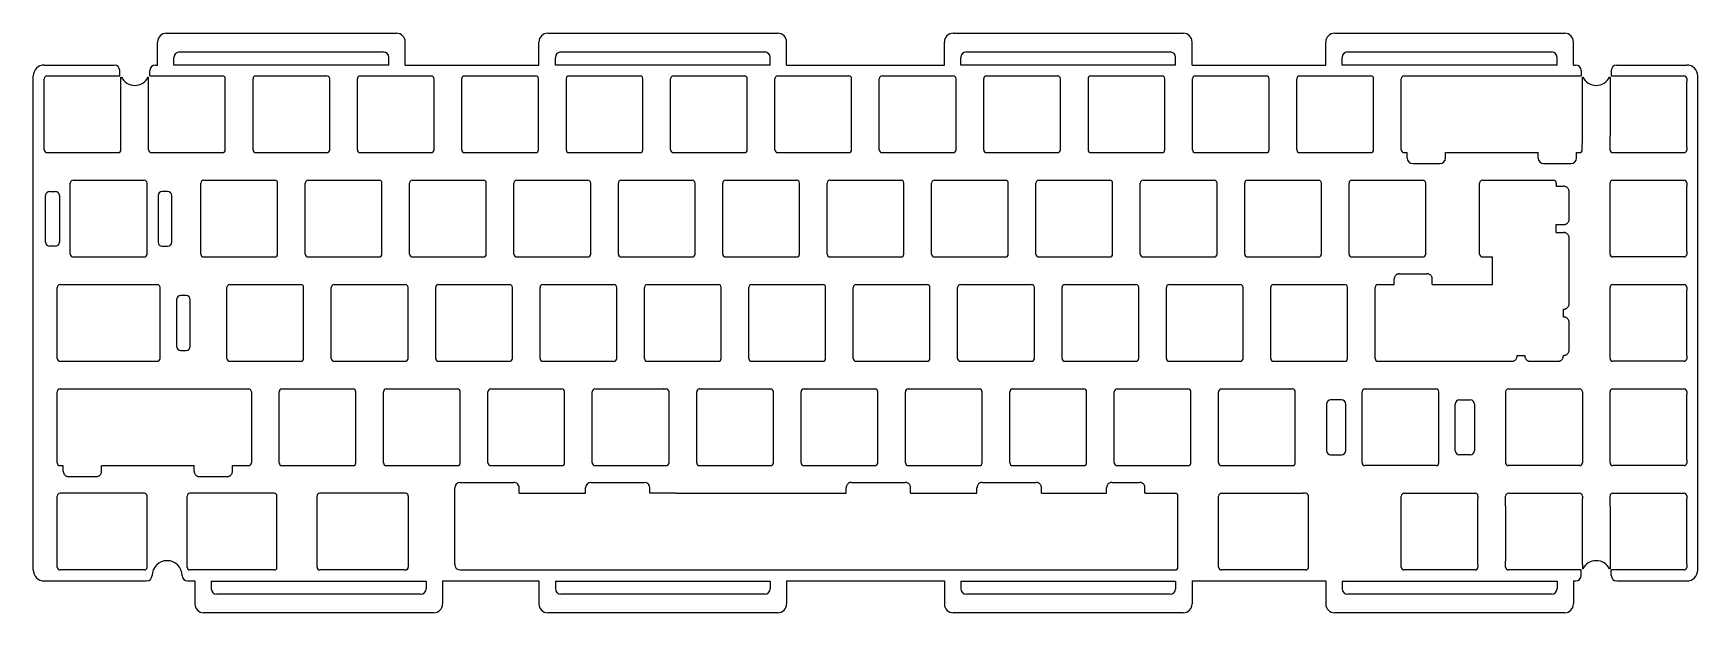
# Model space of a CAD drawing. Header units: millimetres. Extents: x 1710 to 2014, y 1346 to 1452.
import ezdxf

# ---------------------------------------------------------------- set-up
doc = ezdxf.new("R2010")
doc.units = ezdxf.units.MM
doc.layers.add('Visible', color=7, linetype='Continuous', lineweight=50)

msp = doc.modelspace()

# ---------------------------------------------------------------- linework, layer by layer
at = {"color": 7, "linetype": 'Continuous', "lineweight": 25}
for p, q in [((1732.68, 1445.81), (1732.68, 1450.01)), ((1734.28, 1451.61), (1776.28, 1451.61)), ((1777.88, 1445.81), (1777.88, 1450.01)), ((1802.28, 1445.81), (1802.28, 1450.01)), ((1803.88, 1451.61), (1845.88, 1451.61)), ((1847.48, 1445.81), (1847.48, 1450.01)), ((1876.28, 1445.81), (1876.28, 1450.01)), ((1877.88, 1451.61), (1919.88, 1451.61)), ((1921.48, 1445.81), (1921.48, 1450.01)), ((1945.88, 1445.81), (1945.88, 1450.01)), ((1947.48, 1451.61), (1989.48, 1451.61)), ((1991.08, 1445.81), (1991.08, 1450.01)), ((1710, 1353.61), (1710, 1443.81)), ((1712, 1445.81), (1724.78, 1445.81)), ((1712, 1430.31), (1712, 1443.31)), ((1712.5, 1443.81), (1725.78, 1443.81)), ((1725.78, 1443.81), (1725.78, 1444.81)), ((1726, 1430.31), (1726, 1443.61)), ((1726, 1443.61), (1726.08, 1443.61)), ((1730.98, 1443.61), (1731.05, 1443.61)), ((1731.05, 1430.31), (1731.05, 1443.61)), ((1731.28, 1443.81), (1731.28, 1444.81)), ((1731.28, 1443.81), (1744.55, 1443.81)), ((1732.28, 1445.81), (1732.68, 1445.81)), ((1745.05, 1430.31), (1745.05, 1443.31)), ((1750.1, 1430.31), (1750.1, 1443.31)), ((1750.6, 1443.81), (1763.6, 1443.81)), ((1764.1, 1430.3), (1764.1, 1443.31)), ((1769.15, 1430.31), (1769.15, 1443.31)), ((1769.65, 1443.81), (1782.65, 1443.81)), ((1777.88, 1445.81), (1802.28, 1445.81)), ((1783.15, 1430.31), (1783.15, 1443.31)), ((1788.2, 1430.31), (1788.2, 1443.31)), ((1788.7, 1443.81), (1801.7, 1443.81)), ((1802.2, 1430.31), (1802.2, 1443.31)), ((1807.25, 1443.31), (1807.25, 1430.31)), ((1807.75, 1443.81), (1820.75, 1443.81)), ((1821.25, 1430.31), (1821.25, 1443.31)), ((1826.3, 1430.31), (1826.3, 1443.31)), ((1826.8, 1443.81), (1839.8, 1443.81)), ((1840.3, 1430.31), (1840.3, 1443.31)), ((1845.35, 1430.31), (1845.35, 1443.31)), ((1845.85, 1443.81), (1858.85, 1443.81)), ((1847.48, 1445.81), (1876.28, 1445.81)), ((1859.35, 1430.3), (1859.35, 1443.31)), ((1864.4, 1430.31), (1864.4, 1443.31)), ((1864.9, 1443.81), (1877.9, 1443.81)), ((1878.4, 1430.31), (1878.4, 1443.31)), ((1883.45, 1430.31), (1883.45, 1443.31)), ((1883.95, 1443.81), (1896.95, 1443.81)), ((1897.45, 1430.31), (1897.45, 1443.31)), ((1902.5, 1443.31), (1902.5, 1430.31)), ((1903, 1443.81), (1916, 1443.81)), ((1916.5, 1430.31), (1916.5, 1443.31)), ((1921.48, 1445.81), (1945.88, 1445.81)), ((1921.55, 1430.31), (1921.55, 1443.31)), ((1922.05, 1443.81), (1935.05, 1443.81)), ((1935.55, 1430.31), (1935.55, 1443.31)), ((1940.6, 1430.31), (1940.6, 1443.31)), ((1941.1, 1443.81), (1954.1, 1443.81)), ((1954.6, 1430.3), (1954.6, 1443.31)), ((1959.65, 1430.31), (1959.65, 1443.31)), ((1960.15, 1443.81), (1992.48, 1443.81)), ((1991.08, 1445.81), (1991.48, 1445.81)), ((1992.48, 1444.81), (1992.48, 1443.81)), ((1992.7, 1443.61), (1992.78, 1443.61)), ((1992.7, 1431.46), (1992.7, 1443.61)), ((1997.68, 1443.61), (1997.75, 1443.61)), ((1997.75, 1443.61), (1997.75, 1432.81)), ((1997.98, 1444.81), (1997.98, 1443.81)), ((1997.98, 1443.81), (2010.19, 1443.81)), ((1998.98, 1445.81), (2011.75, 1445.81)), ((2010.19, 1443.81), (2011.26, 1443.81)), ((2010.19, 1443.81), (2010.19, 1443.81)), ((2011.75, 1443.37), (2011.75, 1442.82)), ((2013.75, 1353.61), (2013.75, 1443.81)), ((2011.75, 1430.81), (2011.75, 1442.81)), ((1992.69, 1430.31), (1992.69, 1431.46)), ((1992.7, 1431.46), (1992.69, 1431.46)), ((1997.75, 1432.81), (1997.76, 1432.81)), ((1997.76, 1430.31), (1997.76, 1432.81)), ((2011.75, 1430.8), (2011.75, 1430.24)), ((1712.5, 1429.81), (1725.5, 1429.81)), ((1731.55, 1429.81), (1744.55, 1429.81)), ((1750.6, 1429.81), (1763.6, 1429.81)), ((1769.65, 1429.81), (1782.65, 1429.81)), ((1788.7, 1429.81), (1801.7, 1429.81)), ((1807.75, 1429.81), (1820.75, 1429.81)), ((1826.8, 1429.81), (1839.8, 1429.81)), ((1845.85, 1429.81), (1858.85, 1429.81)), ((1864.9, 1429.81), (1877.9, 1429.81)), ((1883.95, 1429.81), (1896.95, 1429.81)), ((1903, 1429.81), (1916, 1429.81)), ((1922.05, 1429.81), (1935.05, 1429.81)), ((1941.1, 1429.81), (1954.1, 1429.81)), ((1960.15, 1429.81), (1960.74, 1429.81)), ((1960.74, 1428.81), (1960.74, 1429.81)), ((1961.74, 1427.81), (1966.74, 1427.81)), ((1967.74, 1428.81), (1967.74, 1429.81)), ((1967.74, 1429.81), (1984.62, 1429.81)), ((1984.62, 1428.81), (1984.62, 1429.81)), ((1985.62, 1427.81), (1990.62, 1427.81)), ((1991.62, 1428.81), (1991.62, 1429.81)), ((1991.62, 1429.81), (1992.19, 1429.81)), ((1998.24, 1429.81), (2011.27, 1429.81)), ((1717.26, 1424.76), (1730.26, 1424.76)), ((1741.08, 1424.76), (1754.08, 1424.76)), ((1760.13, 1424.76), (1773.13, 1424.76)), ((1779.18, 1424.76), (1792.18, 1424.76)), ((1798.23, 1424.76), (1811.23, 1424.76)), ((1817.28, 1424.76), (1830.28, 1424.76)), ((1836.33, 1424.76), (1849.33, 1424.76)), ((1855.38, 1424.76), (1868.38, 1424.76)), ((1874.43, 1424.76), (1887.43, 1424.76)), ((1893.48, 1424.76), (1906.48, 1424.76)), ((1912.53, 1424.76), (1925.53, 1424.76)), ((1931.58, 1424.76), (1944.58, 1424.76)), ((1950.63, 1424.76), (1963.63, 1424.76)), ((1974.44, 1424.76), (1987.44, 1424.76)), ((1998.26, 1424.76), (2011.26, 1424.76)), ((1716.76, 1411.26), (1716.76, 1424.26)), ((1730.76, 1411.26), (1730.76, 1424.26)), ((1740.58, 1411.26), (1740.58, 1424.26)), ((1754.58, 1411.26), (1754.58, 1424.26)), ((1759.63, 1411.26), (1759.63, 1424.26)), ((1773.63, 1411.26), (1773.63, 1424.26)), ((1778.68, 1411.26), (1778.68, 1424.26)), ((1792.68, 1411.26), (1792.68, 1424.26)), ((1797.73, 1411.26), (1797.73, 1424.26)), ((1811.73, 1411.26), (1811.73, 1424.26)), ((1816.78, 1411.26), (1816.78, 1424.26)), ((1830.78, 1411.26), (1830.78, 1424.26)), ((1835.83, 1411.26), (1835.83, 1424.26)), ((1849.83, 1411.26), (1849.83, 1424.26)), ((1854.88, 1411.26), (1854.88, 1424.26)), ((1868.88, 1411.26), (1868.88, 1424.26)), ((1873.93, 1411.26), (1873.93, 1424.26)), ((1887.93, 1411.26), (1887.93, 1424.26)), ((1892.98, 1411.26), (1892.98, 1424.26)), ((1906.98, 1411.26), (1906.98, 1424.26)), ((1912.03, 1411.26), (1912.03, 1424.26)), ((1926.03, 1411.26), (1926.03, 1424.26)), ((1931.08, 1411.26), (1931.08, 1424.26)), ((1945.08, 1411.26), (1945.08, 1424.26)), ((1950.13, 1411.26), (1950.13, 1424.26)), ((1964.13, 1411.26), (1964.13, 1424.26)), ((1973.94, 1411.26), (1973.94, 1424.26)), ((1987.94, 1424.26), (1987.94, 1423.82)), ((1987.94, 1423.82), (1987.94, 1423.76)), ((1987.94, 1423.67), (1987.94, 1423.76)), ((1987.94, 1423.67), (1989.29, 1423.67)), ((1990.29, 1417.66), (1990.29, 1422.67)), ((1997.76, 1411.26), (1997.76, 1424.26)), ((2011.75, 1424.32), (2011.75, 1423.77)), ((2011.75, 1411.76), (2011.75, 1423.76)), ((1987.94, 1415.23), (1987.94, 1416.67)), ((1987.94, 1416.67), (1989.29, 1416.67)), ((1987.94, 1415.23), (1989.29, 1415.23)), ((1990.29, 1402.23), (1990.29, 1414.23)), ((1717.26, 1410.76), (1730.26, 1410.76)), ((1741.08, 1410.76), (1754.08, 1410.76)), ((1760.13, 1410.76), (1773.13, 1410.76)), ((1779.18, 1410.76), (1792.18, 1410.76)), ((1798.23, 1410.76), (1811.23, 1410.76)), ((1817.28, 1410.76), (1830.28, 1410.76)), ((1836.33, 1410.76), (1849.33, 1410.76)), ((1855.38, 1410.76), (1868.38, 1410.76)), ((1874.43, 1410.76), (1887.43, 1410.76)), ((1893.48, 1410.76), (1906.48, 1410.76)), ((1912.53, 1410.76), (1925.53, 1410.76)), ((1931.58, 1410.76), (1944.58, 1410.76)), ((1950.63, 1410.76), (1963.63, 1410.76)), ((1974.44, 1410.76), (1976.29, 1410.76)), ((1976.29, 1405.71), (1976.29, 1410.76)), ((2011.27, 1410.76), (1998.24, 1410.76)), ((2011.75, 1411.75), (2011.75, 1411.19)), ((1958.36, 1405.71), (1958.36, 1406.71)), ((1959.36, 1407.71), (1961.86, 1407.71)), ((1961.86, 1407.71), (1964.32, 1407.7)), ((1965.32, 1405.71), (1965.32, 1406.7)), ((1714.38, 1392.21), (1714.38, 1405.21)), ((1714.88, 1405.71), (1732.65, 1405.71)), ((1733.15, 1392.21), (1733.15, 1405.21)), ((1745.34, 1392.21), (1745.34, 1405.21)), ((1745.84, 1405.71), (1758.84, 1405.71)), ((1759.34, 1392.21), (1759.34, 1405.21)), ((1764.39, 1392.21), (1764.39, 1405.21)), ((1764.89, 1405.71), (1777.89, 1405.71)), ((1778.39, 1392.21), (1778.39, 1405.21)), ((1783.44, 1392.21), (1783.44, 1405.21)), ((1783.94, 1405.71), (1796.94, 1405.71)), ((1797.44, 1392.21), (1797.44, 1405.21)), ((1802.49, 1392.21), (1802.49, 1405.21)), ((1802.99, 1405.71), (1815.99, 1405.71)), ((1816.49, 1392.21), (1816.49, 1405.21)), ((1821.54, 1392.21), (1821.54, 1405.21)), ((1822.04, 1405.71), (1835.04, 1405.71)), ((1835.54, 1392.21), (1835.54, 1405.21)), ((1840.59, 1392.21), (1840.59, 1405.21)), ((1841.09, 1405.71), (1854.09, 1405.71)), ((1854.59, 1392.21), (1854.59, 1405.21)), ((1859.64, 1392.21), (1859.64, 1405.21)), ((1860.14, 1405.71), (1873.14, 1405.71)), ((1873.64, 1392.21), (1873.64, 1405.21)), ((1878.69, 1392.21), (1878.69, 1405.21)), ((1879.19, 1405.71), (1892.19, 1405.71)), ((1892.69, 1392.21), (1892.69, 1405.21)), ((1897.74, 1392.21), (1897.74, 1405.21)), ((1898.24, 1405.71), (1911.24, 1405.71)), ((1911.74, 1392.21), (1911.74, 1405.21)), ((1916.79, 1392.21), (1916.79, 1405.21)), ((1917.29, 1405.71), (1930.29, 1405.71)), ((1930.79, 1392.21), (1930.79, 1405.21)), ((1935.84, 1392.21), (1935.84, 1405.21)), ((1936.34, 1405.71), (1949.34, 1405.71)), ((1949.84, 1392.21), (1949.84, 1405.21)), ((1954.89, 1392.21), (1954.89, 1405.21)), ((1955.39, 1405.71), (1958.36, 1405.71)), ((1965.32, 1405.71), (1976.29, 1405.71)), ((1997.76, 1392.21), (1997.76, 1405.21)), ((1998.26, 1405.71), (2011.26, 1405.71)), ((2011.75, 1405.27), (2011.75, 1404.72)), ((2011.75, 1392.71), (2011.75, 1404.71)), ((1989.23, 1399.79), (1989.23, 1401.23)), ((1989.23, 1401.23), (1989.29, 1401.23)), ((1989.29, 1399.79), (1989.23, 1399.79)), ((1990.29, 1393.79), (1990.29, 1398.8)), ((1714.88, 1391.71), (1732.65, 1391.71)), ((1745.84, 1391.71), (1758.84, 1391.71)), ((1764.89, 1391.71), (1777.89, 1391.71)), ((1783.94, 1391.71), (1796.94, 1391.71)), ((1802.99, 1391.71), (1815.99, 1391.71)), ((1822.04, 1391.71), (1835.04, 1391.71)), ((1841.09, 1391.71), (1854.09, 1391.71)), ((1860.14, 1391.71), (1873.14, 1391.71)), ((1879.19, 1391.71), (1892.19, 1391.71)), ((1898.24, 1391.71), (1911.24, 1391.71)), ((1917.29, 1391.71), (1930.29, 1391.71)), ((1936.34, 1391.71), (1949.34, 1391.71)), ((1955.39, 1391.71), (1979.8, 1391.71)), ((1980.8, 1392.71), (1980.8, 1392.79)), ((1980.8, 1392.79), (1982.2, 1392.79)), ((1982.2, 1392.79), (1982.2, 1392.7)), ((1983.16, 1391.71), (1988.23, 1391.71)), ((1989.23, 1392.71), (1989.23, 1392.79)), ((1989.23, 1392.79), (1989.29, 1392.79)), ((2011.27, 1391.71), (1998.24, 1391.71)), ((2011.75, 1392.7), (2011.75, 1392.14)), ((1714.36, 1373.16), (1714.36, 1386.16)), ((1714.86, 1386.66), (1749.31, 1386.66)), ((1749.81, 1386.16), (1749.81, 1373.16)), ((1754.87, 1373.16), (1754.87, 1386.16)), ((1755.35, 1386.66), (1755.83, 1386.66)), ((1755.84, 1386.66), (1767.89, 1386.66)), ((1767.9, 1386.66), (1768.38, 1386.66)), ((1768.87, 1373.16), (1768.87, 1386.16)), ((1773.92, 1373.16), (1773.92, 1386.16)), ((1774.4, 1386.66), (1774.88, 1386.66)), ((1774.89, 1386.66), (1786.94, 1386.66)), ((1786.95, 1386.66), (1787.43, 1386.66)), ((1787.92, 1373.16), (1787.92, 1386.16)), ((1792.97, 1373.16), (1792.97, 1386.16)), ((1793.45, 1386.66), (1793.93, 1386.66)), ((1793.94, 1386.66), (1805.99, 1386.66)), ((1806, 1386.66), (1806.48, 1386.66)), ((1806.97, 1373.16), (1806.97, 1386.16)), ((1812.02, 1373.16), (1812.02, 1386.16)), ((1812.5, 1386.66), (1812.98, 1386.66)), ((1812.99, 1386.66), (1825.04, 1386.66)), ((1825.05, 1386.66), (1825.53, 1386.66)), ((1826.02, 1373.16), (1826.02, 1386.16)), ((1831.07, 1373.16), (1831.07, 1386.16)), ((1831.55, 1386.66), (1832.03, 1386.66)), ((1832.04, 1386.66), (1844.09, 1386.66)), ((1844.1, 1386.66), (1844.58, 1386.66)), ((1845.07, 1373.16), (1845.07, 1386.16)), ((1850.12, 1373.16), (1850.12, 1386.16)), ((1850.6, 1386.66), (1851.08, 1386.66)), ((1851.09, 1386.66), (1863.14, 1386.66)), ((1863.15, 1386.66), (1863.63, 1386.66)), ((1864.12, 1373.16), (1864.12, 1386.16)), ((1869.17, 1373.16), (1869.17, 1386.16)), ((1869.65, 1386.66), (1870.13, 1386.66)), ((1870.14, 1386.66), (1882.19, 1386.66)), ((1882.2, 1386.66), (1882.68, 1386.66)), ((1883.17, 1373.16), (1883.17, 1386.16)), ((1888.22, 1373.16), (1888.22, 1386.16)), ((1888.7, 1386.66), (1889.18, 1386.66)), ((1889.19, 1386.66), (1901.24, 1386.66)), ((1901.25, 1386.66), (1901.73, 1386.66)), ((1902.22, 1373.16), (1902.22, 1386.16)), ((1907.27, 1373.16), (1907.27, 1386.16)), ((1907.75, 1386.66), (1908.23, 1386.66)), ((1908.24, 1386.66), (1920.29, 1386.66)), ((1920.3, 1386.66), (1920.78, 1386.66)), ((1921.27, 1373.16), (1921.27, 1386.16)), ((1926.32, 1373.16), (1926.32, 1386.16)), ((1926.8, 1386.66), (1927.28, 1386.66)), ((1927.29, 1386.66), (1939.34, 1386.66)), ((1939.35, 1386.66), (1939.83, 1386.66)), ((1940.32, 1373.16), (1940.32, 1386.16)), ((1952.51, 1373.16), (1952.51, 1386.16)), ((1953.01, 1386.66), (1966.01, 1386.66)), ((1966.51, 1373.16), (1966.51, 1386.16)), ((1978.7, 1386.16), (1978.7, 1373.16)), ((1979.2, 1386.66), (1992.2, 1386.66)), ((1992.7, 1386.16), (1992.7, 1373.16)), ((1997.76, 1373.16), (1997.76, 1386.16)), ((1998.26, 1386.66), (2011.26, 1386.66)), ((2011.75, 1386.22), (2011.75, 1385.67)), ((2011.75, 1373.66), (2011.75, 1385.66)), ((2011.75, 1373.65), (2011.75, 1373.09)), ((1714.86, 1372.66), (1714.86, 1372.65)), ((1715.47, 1372.65), (1714.86, 1372.65)), ((1715.47, 1371.66), (1715.47, 1372.65)), ((1716.47, 1370.66), (1721.47, 1370.66)), ((1722.47, 1371.66), (1722.47, 1372.65)), ((1728.16, 1372.65), (1722.47, 1372.65)), ((1728.19, 1372.66), (1739.35, 1372.66)), ((1739.35, 1371.66), (1739.35, 1372.66)), ((1740.35, 1370.66), (1745.35, 1370.66)), ((1746.35, 1371.66), (1746.35, 1372.66)), ((1746.35, 1372.66), (1749.33, 1372.66)), ((1755.37, 1372.66), (1768.37, 1372.66)), ((1774.42, 1372.66), (1787.42, 1372.66)), ((1793.47, 1372.66), (1806.47, 1372.66)), ((1812.52, 1372.66), (1825.52, 1372.66)), ((1831.57, 1372.66), (1844.57, 1372.66)), ((1850.62, 1372.66), (1863.62, 1372.66)), ((1869.67, 1372.66), (1882.67, 1372.66)), ((1888.72, 1372.66), (1901.72, 1372.66)), ((1907.77, 1372.66), (1920.77, 1372.66)), ((1926.82, 1372.66), (1939.82, 1372.66)), ((1966.03, 1372.66), (1953, 1372.66)), ((1992.22, 1372.66), (1979.19, 1372.66)), ((2011.27, 1372.66), (1998.24, 1372.66)), ((1714.38, 1354.11), (1714.38, 1367.11)), ((1730.27, 1367.61), (1714.88, 1367.61)), ((1730.76, 1366.68), (1730.76, 1367.16)), ((1738.09, 1354.11), (1738.09, 1367.11)), ((1753.98, 1367.61), (1738.59, 1367.61)), ((1754.47, 1354.05), (1754.47, 1367.16)), ((1761.8, 1354.11), (1761.8, 1367.11)), ((1777.94, 1367.61), (1762.3, 1367.61)), ((1778.44, 1367.11), (1778.44, 1354.11)), ((1786.91, 1354.61), (1786.91, 1368.6)), ((1787.91, 1369.6), (1797.67, 1369.61)), ((1798.67, 1367.61), (1798.67, 1368.61)), ((1798.67, 1367.61), (1810.78, 1367.61)), ((1810.78, 1367.61), (1810.78, 1368.6)), ((1811.78, 1369.6), (1821.55, 1369.6)), ((1822.55, 1367.61), (1822.55, 1368.6)), ((1827.3, 1367.61), (1822.55, 1367.61)), ((1827.3, 1367.61), (1834.45, 1367.61)), ((1834.45, 1367.61), (1858.35, 1367.61)), ((1858.35, 1367.61), (1858.35, 1368.61)), ((1859.35, 1369.61), (1869.11, 1369.61)), ((1870.11, 1367.61), (1870.11, 1368.61)), ((1870.11, 1367.61), (1882.22, 1367.61)), ((1882.22, 1367.61), (1882.22, 1368.61)), ((1883.22, 1369.61), (1892.98, 1369.61)), ((1893.98, 1367.61), (1893.98, 1368.61)), ((1893.98, 1367.61), (1905.88, 1367.61)), ((1905.88, 1367.61), (1905.88, 1368.61)), ((1906.88, 1369.61), (1911.88, 1369.61)), ((1912.88, 1367.61), (1912.88, 1368.61)), ((1913, 1367.61), (1912.88, 1367.61)), ((1913, 1367.61), (1913.62, 1367.61)), ((1913.62, 1367.61), (1918.39, 1367.61)), ((1918.89, 1354.11), (1918.89, 1367.11)), ((1926.32, 1354.11), (1926.32, 1367.11)), ((1926.81, 1367.61), (1941.7, 1367.61)), ((1942.2, 1367.61), (1941.7, 1367.61)), ((1942.7, 1366.66), (1942.7, 1367.14)), ((1959.65, 1354.11), (1959.65, 1367.11)), ((1960.15, 1367.61), (1973.15, 1367.61)), ((1973.65, 1367.11), (1973.65, 1366.62)), ((1978.7, 1365.25), (1978.7, 1367.11)), ((1979.2, 1367.61), (1992.2, 1367.61)), ((1992.7, 1367.11), (1992.7, 1366.62)), ((1997.76, 1365.25), (1997.76, 1367.11)), ((1998.26, 1367.61), (2011.26, 1367.61)), ((2011.75, 1367.17), (2011.75, 1366.62)), ((1730.77, 1354.61), (1730.77, 1366.61)), ((1942.7, 1354.61), (1942.7, 1366.61)), ((1973.65, 1354.61), (1973.65, 1366.61)), ((1978.7, 1365.25), (1978.7, 1365.25)), ((1978.7, 1365.25), (1978.7, 1355.21)), ((1992.7, 1354.61), (1992.7, 1366.61)), ((1997.75, 1365.25), (1997.76, 1365.25)), ((1997.75, 1365.25), (1997.75, 1353.81)), ((2011.75, 1354.61), (2011.75, 1366.61)), ((1978.7, 1355.21), (1978.7, 1355.21)), ((1978.7, 1354.11), (1978.7, 1355.21)), ((1730.27, 1353.61), (1714.88, 1353.61)), ((1730.76, 1354.05), (1730.76, 1354.53)), ((1753.98, 1353.61), (1738.59, 1353.61)), ((1777.69, 1353.61), (1762.3, 1353.61)), ((1777.75, 1353.61), (1777.94, 1353.61)), ((1787.91, 1353.61), (1821.55, 1353.61)), ((1821.55, 1353.61), (1829.34, 1353.61)), ((1829.34, 1353.61), (1842.69, 1353.61)), ((1842.69, 1353.61), (1858.35, 1353.61)), ((1858.35, 1353.61), (1869.11, 1353.61)), ((1869.11, 1353.61), (1905.88, 1353.61)), ((1905.89, 1353.61), (1907, 1353.61)), ((1907, 1353.61), (1913, 1353.61)), ((1913, 1353.61), (1918.39, 1353.61)), ((1942.2, 1353.61), (1926.81, 1353.61)), ((1942.7, 1354.07), (1942.7, 1354.56)), ((1973.17, 1353.61), (1960.14, 1353.61)), ((1973.65, 1354.6), (1973.65, 1354.1)), ((1992.48, 1353.61), (1979.19, 1353.61)), ((1992.48, 1352.61), (1992.48, 1353.61)), ((1992.7, 1354.6), (1992.7, 1353.81)), ((1992.78, 1353.81), (1992.7, 1353.81)), ((1997.75, 1353.81), (1997.68, 1353.81)), ((1997.98, 1352.61), (1997.98, 1353.61)), ((2011.27, 1353.61), (1997.98, 1353.61)), ((2011.75, 1354.6), (2011.75, 1354.04)), ((1712, 1351.61), (1730.68, 1351.61)), ((1738.18, 1351.61), (1739.49, 1351.61)), ((1739.49, 1351.61), (1739.49, 1347.41)), ((1784.69, 1351.61), (1802.28, 1351.61)), ((1784.69, 1351.61), (1784.69, 1347.41)), ((1802.28, 1351.61), (1802.28, 1347.41)), ((1847.48, 1351.61), (1876.28, 1351.61)), ((1847.48, 1351.61), (1847.48, 1347.41)), ((1876.28, 1351.61), (1876.28, 1347.41)), ((1921.48, 1351.61), (1945.88, 1351.61)), ((1921.48, 1351.61), (1921.48, 1347.41)), ((1945.88, 1351.61), (1945.88, 1347.41)), ((1991.08, 1351.61), (1991.48, 1351.61)), ((1991.08, 1351.61), (1991.08, 1347.41)), ((1998.98, 1351.61), (2011.75, 1351.61)), ((1783.09, 1345.81), (1741.09, 1345.81)), ((1845.88, 1345.81), (1803.88, 1345.81)), ((1919.88, 1345.81), (1877.88, 1345.81)), ((1989.48, 1345.81), (1947.48, 1345.81))]:
    msp.add_line(p, q, dxfattribs=at)
for p, q in [((1735.68, 1445.8), (1735.68, 1447.2)), ((1736.68, 1448.2), (1773.88, 1448.2)), ((1774.88, 1445.8), (1774.88, 1447.2)), ((1805.28, 1445.8), (1805.28, 1447.2)), ((1806.28, 1448.2), (1843.48, 1448.2)), ((1844.48, 1445.8), (1844.48, 1447.2)), ((1879.28, 1445.8), (1879.28, 1447.2)), ((1880.28, 1448.2), (1917.48, 1448.2)), ((1918.48, 1445.8), (1918.48, 1447.2)), ((1948.88, 1445.8), (1948.88, 1447.2)), ((1949.88, 1448.2), (1987.08, 1448.2)), ((1988.08, 1445.8), (1988.08, 1447.2)), ((1774.88, 1445.8), (1735.68, 1445.8)), ((1844.48, 1445.8), (1805.28, 1445.8)), ((1918.48, 1445.8), (1879.28, 1445.8)), ((1988.08, 1445.8), (1948.88, 1445.8)), ((1742.49, 1351.59), (1742.49, 1350.19)), ((1742.49, 1351.59), (1781.69, 1351.59)), ((1780.69, 1349.19), (1743.49, 1349.19)), ((1781.69, 1351.59), (1781.69, 1350.19)), ((1805.28, 1351.59), (1805.28, 1350.19)), ((1805.28, 1351.59), (1844.48, 1351.59)), ((1843.48, 1349.19), (1806.28, 1349.19)), ((1844.48, 1351.59), (1844.48, 1350.19)), ((1879.28, 1351.59), (1879.28, 1350.19)), ((1879.28, 1351.59), (1918.48, 1351.59)), ((1917.48, 1349.19), (1880.28, 1349.19)), ((1918.48, 1351.59), (1918.48, 1350.19)), ((1948.88, 1351.59), (1948.88, 1350.19)), ((1948.88, 1351.59), (1988.08, 1351.59)), ((1987.08, 1349.19), (1949.88, 1349.19)), ((1988.08, 1351.59), (1988.08, 1350.19))]:
    msp.add_line(p, q)
for centre, radius, start, end in [((1734.28, 1450.01), 1.6, 90, 180), ((1776.28, 1450.01), 1.6, 360, 90), ((1803.88, 1450.01), 1.6, 90, 180), ((1845.88, 1450.01), 1.6, 0, 90), ((1877.88, 1450.01), 1.6, 90, 180), ((1919.88, 1450.01), 1.6, 360, 90), ((1947.48, 1450.01), 1.6, 90, 180), ((1989.48, 1450.01), 1.6, 0, 90), ((1712, 1443.81), 2, 90, 180), ((1712.5, 1443.31), 0.5, 90, 180), ((1724.78, 1444.81), 1, 360, 90), ((1728.53, 1444.85), 2.75, 206.9369, 333.0631), ((1732.28, 1444.81), 1, 90, 180), ((1744.55, 1443.31), 0.5, 0, 90), ((1750.6, 1443.31), 0.5, 90, 180), ((1763.6, 1443.31), 0.5, 0.3872, 90), ((1769.65, 1443.31), 0.5, 90, 180), ((1782.65, 1443.31), 0.5, 0, 90), ((1788.7, 1443.31), 0.5, 90, 180), ((1801.7, 1443.31), 0.5, 0, 90), ((1807.75, 1443.31), 0.5, 90, 180), ((1820.75, 1443.31), 0.5, 0, 90), ((1826.8, 1443.31), 0.5, 90, 180), ((1839.8, 1443.31), 0.5, 0, 90), ((1845.85, 1443.31), 0.5, 90, 180), ((1858.85, 1443.31), 0.5, 0.3872, 90), ((1864.9, 1443.31), 0.5, 90, 180), ((1877.9, 1443.31), 0.5, 0, 90), ((1883.95, 1443.31), 0.5, 90, 180), ((1896.95, 1443.31), 0.5, 0, 90), ((1903, 1443.31), 0.5, 90, 180), ((1916, 1443.31), 0.5, 0, 90), ((1922.05, 1443.31), 0.5, 90, 180), ((1935.05, 1443.31), 0.5, 0, 90), ((1941.1, 1443.31), 0.5, 90, 180), ((1954.1, 1443.31), 0.5, 0.3872, 90), ((1960.15, 1443.31), 0.5, 90, 180), ((1991.48, 1444.81), 1, 360, 90), ((1995.23, 1444.85), 2.75, 206.9369, 333.0631), ((1998.98, 1444.81), 1, 90, 180), ((2011.26, 1443.31), 0.5, 7.748, 90), ((2011.75, 1443.81), 2, 360, 90), ((1712.5, 1430.31), 0.5, 180, 270), ((1725.5, 1430.31), 0.5, 270, 0), ((1731.55, 1430.31), 0.5, 179.9998, 270.0001), ((1744.55, 1430.31), 0.5, 270, 0), ((1750.6, 1430.31), 0.5, 180, 270), ((1763.6, 1430.31), 0.5, 270, 359.6128), ((1769.65, 1430.31), 0.5, 180, 270), ((1782.65, 1430.31), 0.5, 270, 360), ((1788.7, 1430.31), 0.5, 180, 270), ((1801.7, 1430.31), 0.5, 270, 360), ((1807.75, 1430.31), 0.5, 180, 270), ((1820.75, 1430.31), 0.5, 270, 0), ((1826.8, 1430.31), 0.5, 180, 270), ((1839.8, 1430.31), 0.5, 270, 0), ((1845.85, 1430.31), 0.5, 180, 270), ((1858.85, 1430.31), 0.5, 270, 359.6128), ((1864.9, 1430.31), 0.5, 180, 270), ((1877.9, 1430.31), 0.5, 270, 360), ((1883.95, 1430.31), 0.5, 180, 270), ((1896.95, 1430.31), 0.5, 270, 0), ((1903, 1430.31), 0.5, 180, 270), ((1916, 1430.31), 0.5, 270, 0), ((1922.05, 1430.31), 0.5, 180, 270), ((1935.05, 1430.31), 0.5, 270, 360), ((1941.1, 1430.31), 0.5, 180, 270), ((1954.1, 1430.31), 0.5, 270, 359.6128), ((1960.15, 1430.31), 0.5, 180, 270), ((1961.74, 1428.81), 1, 180, 270), ((1966.74, 1428.81), 1, 270, 360), ((1985.62, 1428.81), 1, 180, 270), ((1990.62, 1428.81), 1, 270, 360), ((1992.19, 1430.31), 0.5, 270, 360), ((1998.26, 1430.31), 0.5, 180, 268.0325), ((2011.26, 1430.31), 0.5, 271.9675, 352.252), ((1717.26, 1424.26), 0.5, 90, 180), ((1730.26, 1424.26), 0.5, 360, 90), ((1741.08, 1424.26), 0.5, 90, 180), ((1754.08, 1424.26), 0.5, 360, 90), ((1760.13, 1424.26), 0.5, 90, 180), ((1773.13, 1424.26), 0.5, 0, 90), ((1779.18, 1424.26), 0.5, 90, 180), ((1792.18, 1424.26), 0.5, 0, 90), ((1798.23, 1424.26), 0.5, 90, 180), ((1811.23, 1424.26), 0.5, 360, 90), ((1817.28, 1424.26), 0.5, 90, 180), ((1830.28, 1424.26), 0.5, 360, 90), ((1836.33, 1424.26), 0.5, 90, 180), ((1849.33, 1424.26), 0.5, 0, 90), ((1855.38, 1424.26), 0.5, 90, 180), ((1868.38, 1424.26), 0.5, 0, 90), ((1874.43, 1424.26), 0.5, 90, 180), ((1887.43, 1424.26), 0.5, 360, 90), ((1893.48, 1424.26), 0.5, 90, 180), ((1906.48, 1424.26), 0.5, 360, 90), ((1912.53, 1424.26), 0.5, 90, 180), ((1925.53, 1424.26), 0.5, 0, 90), ((1931.58, 1424.26), 0.5, 90, 180), ((1944.58, 1424.26), 0.5, 0, 90), ((1950.63, 1424.26), 0.5, 90, 180), ((1963.63, 1424.26), 0.5, 360, 90), ((1974.44, 1424.26), 0.5, 90, 180), ((1987.44, 1424.26), 0.5, 0, 90), ((1998.26, 1424.26), 0.5, 90, 180), ((2011.26, 1424.26), 0.5, 7.748, 90), ((1717.26, 1411.26), 0.5, 180, 270), ((1730.26, 1411.26), 0.5, 270, 0), ((1741.08, 1411.26), 0.5, 180, 270), ((1754.08, 1411.26), 0.5, 270, 0), ((1760.13, 1411.26), 0.5, 180, 270), ((1773.13, 1411.26), 0.5, 270, 360), ((1779.18, 1411.26), 0.5, 180, 270), ((1792.18, 1411.26), 0.5, 270, 360), ((1798.23, 1411.26), 0.5, 180, 270), ((1811.23, 1411.26), 0.5, 270, 0), ((1817.28, 1411.26), 0.5, 180, 270), ((1830.28, 1411.26), 0.5, 270, 0), ((1836.33, 1411.26), 0.5, 180, 270), ((1849.33, 1411.26), 0.5, 270, 360), ((1855.38, 1411.26), 0.5, 180, 270), ((1868.38, 1411.26), 0.5, 270, 360), ((1874.43, 1411.26), 0.5, 180, 270), ((1887.43, 1411.26), 0.5, 270, 0), ((1893.48, 1411.26), 0.5, 180, 270), ((1906.48, 1411.26), 0.5, 270, 0), ((1912.53, 1411.26), 0.5, 180, 270), ((1925.53, 1411.26), 0.5, 270, 360), ((1931.58, 1411.26), 0.5, 180, 270), ((1944.58, 1411.26), 0.5, 270, 360), ((1950.63, 1411.26), 0.5, 180, 270), ((1963.63, 1411.26), 0.5, 270, 0), ((1974.44, 1411.26), 0.5, 180, 270), ((1998.26, 1411.26), 0.5, 180, 268.0326), ((2011.26, 1411.26), 0.5, 271.9674, 352.252), ((1714.88, 1405.21), 0.5, 90, 180), ((1732.65, 1405.21), 0.5, 0, 90), ((1745.84, 1405.21), 0.5, 90, 180), ((1758.84, 1405.21), 0.5, 0, 90), ((1764.89, 1405.21), 0.5, 90, 180), ((1777.89, 1405.21), 0.5, 0, 90), ((1783.94, 1405.21), 0.5, 90, 180), ((1796.94, 1405.21), 0.5, 0, 90), ((1802.99, 1405.21), 0.5, 90, 180), ((1815.99, 1405.21), 0.5, 0, 90), ((1822.04, 1405.21), 0.5, 90, 180), ((1835.04, 1405.21), 0.5, 0, 90), ((1841.09, 1405.21), 0.5, 90, 180), ((1854.09, 1405.21), 0.5, 0, 90), ((1860.14, 1405.21), 0.5, 90, 180), ((1873.14, 1405.21), 0.5, 0, 90), ((1879.19, 1405.21), 0.5, 90, 180), ((1892.19, 1405.21), 0.5, 0, 90), ((1898.24, 1405.21), 0.5, 90, 180), ((1911.24, 1405.21), 0.5, 0, 90), ((1917.29, 1405.21), 0.5, 90, 180), ((1930.29, 1405.21), 0.5, 0, 90), ((1936.34, 1405.21), 0.5, 90, 180), ((1949.34, 1405.21), 0.5, 0, 90), ((1955.39, 1405.21), 0.5, 90, 180), ((1998.26, 1405.21), 0.5, 90, 180), ((2011.26, 1405.21), 0.5, 7.748, 90), ((1714.88, 1392.21), 0.5, 180, 270), ((1732.65, 1392.21), 0.5, 270, 0), ((1745.84, 1392.21), 0.5, 180, 270), ((1758.84, 1392.21), 0.5, 270, 0), ((1764.89, 1392.21), 0.5, 180, 270), ((1777.89, 1392.21), 0.5, 270, 360), ((1783.94, 1392.21), 0.5, 180, 270), ((1796.94, 1392.21), 0.5, 270, 360), ((1802.99, 1392.21), 0.5, 180, 270), ((1815.99, 1392.21), 0.5, 270, 360), ((1822.04, 1392.21), 0.5, 180, 270), ((1835.04, 1392.21), 0.5, 270, 0), ((1841.09, 1392.21), 0.5, 180, 270), ((1854.09, 1392.21), 0.5, 270, 360), ((1860.14, 1392.21), 0.5, 180, 270), ((1873.14, 1392.21), 0.5, 270, 360), ((1879.19, 1392.21), 0.5, 180, 270), ((1892.19, 1392.21), 0.5, 270, 360), ((1898.24, 1392.21), 0.5, 180, 270), ((1911.24, 1392.21), 0.5, 270, 0), ((1917.29, 1392.21), 0.5, 180, 270), ((1930.29, 1392.21), 0.5, 270, 360), ((1936.34, 1392.21), 0.5, 180, 270), ((1949.34, 1392.21), 0.5, 270, 360), ((1955.39, 1392.21), 0.5, 180, 270), ((1998.26, 1392.21), 0.5, 180, 268.0326), ((2011.26, 1392.21), 0.5, 271.9674, 352.252), ((1714.86, 1386.16), 0.5, 90, 180), ((1749.31, 1386.16), 0.5, 0, 90), ((1755.37, 1386.16), 0.5, 91.8842, 180), ((1768.37, 1386.16), 0.5, 360, 88.1158), ((1774.42, 1386.16), 0.5, 91.8842, 180), ((1787.42, 1386.16), 0.5, 0, 88.1158), ((1793.47, 1386.16), 0.5, 91.8842, 180), ((1806.47, 1386.16), 0.5, 0, 88.1158), ((1812.52, 1386.16), 0.5, 91.8842, 180), ((1825.52, 1386.16), 0.5, 360, 88.1158), ((1831.57, 1386.16), 0.5, 91.8842, 180), ((1844.57, 1386.16), 0.5, 360, 88.1158), ((1850.62, 1386.16), 0.5, 91.8842, 180), ((1863.62, 1386.16), 0.5, 0, 88.1158), ((1869.67, 1386.16), 0.5, 91.8842, 180), ((1882.67, 1386.16), 0.5, 0, 88.1158), ((1888.72, 1386.16), 0.5, 91.8842, 180), ((1901.72, 1386.16), 0.5, 360, 88.1158), ((1907.77, 1386.16), 0.5, 91.8842, 180), ((1920.77, 1386.16), 0.5, 360, 88.1158), ((1926.82, 1386.16), 0.5, 91.8842, 180), ((1939.82, 1386.16), 0.5, 0, 88.1158), ((1953.01, 1386.16), 0.5, 90, 180), ((1966.01, 1386.16), 0.5, 0, 90), ((1979.2, 1386.16), 0.5, 90, 180), ((1992.2, 1386.16), 0.5, 0, 90), ((1998.26, 1386.16), 0.5, 90, 180), ((2011.26, 1386.16), 0.5, 7.748, 90), ((1714.86, 1373.16), 0.5, 180, 270), ((1749.31, 1373.16), 0.5, 271.3523, 360), ((1755.37, 1373.16), 0.5, 180, 270), ((1768.37, 1373.16), 0.5, 270, 0), ((1774.42, 1373.16), 0.5, 180, 270), ((1787.42, 1373.16), 0.5, 270, 360), ((1793.47, 1373.16), 0.5, 180, 270), ((1806.47, 1373.16), 0.5, 270, 360), ((1812.52, 1373.16), 0.5, 180, 270), ((1825.52, 1373.16), 0.5, 270, 0), ((1831.57, 1373.16), 0.5, 180, 270), ((1844.57, 1373.16), 0.5, 270, 0), ((1850.62, 1373.16), 0.5, 180, 270), ((1863.62, 1373.16), 0.5, 270, 360), ((1869.67, 1373.16), 0.5, 180, 270), ((1882.67, 1373.16), 0.5, 270, 360), ((1888.72, 1373.16), 0.5, 180, 270), ((1901.72, 1373.16), 0.5, 270, 0), ((1907.77, 1373.16), 0.5, 180, 270), ((1920.77, 1373.16), 0.5, 270, 0), ((1926.82, 1373.16), 0.5, 180, 270), ((1939.82, 1373.16), 0.5, 270, 360), ((1953.01, 1373.16), 0.5, 180, 268.053), ((1966.01, 1373.16), 0.5, 271.947, 360), ((1979.2, 1373.16), 0.5, 180, 268.053), ((1992.2, 1373.16), 0.5, 271.947, 360), ((1998.26, 1373.16), 0.5, 180, 268.0326), ((2011.26, 1373.16), 0.5, 271.9674, 352.252), ((1714.88, 1367.11), 0.5, 90, 180), ((1730.27, 1367.11), 0.5, 6.2755, 90), ((1738.59, 1367.11), 0.5, 90, 180), ((1753.98, 1367.11), 0.5, 6.2755, 90), ((1762.3, 1367.11), 0.5, 90, 180), ((1777.94, 1367.11), 0.5, 360, 90), ((1787.91, 1368.6), 1, 90.0239, 180), ((1797.67, 1368.61), 1, 0, 90.0239), ((1811.78, 1368.6), 1, 90, 179.9992), ((1821.55, 1368.6), 1, 0, 90), ((1918.39, 1367.11), 0.5, 0, 90), ((1926.82, 1367.11), 0.5, 90.4078, 180), ((1942.2, 1367.11), 0.5, 4.1491, 89.5995), ((1960.15, 1367.11), 0.5, 90, 180), ((1973.15, 1367.11), 0.5, 0.8721, 90), ((1979.2, 1367.11), 0.5, 90, 180), ((1992.2, 1367.11), 0.5, 0.8724, 90), ((1998.26, 1367.11), 0.5, 90, 180), ((2011.26, 1367.11), 0.5, 7.748, 90), ((1734.43, 1352.56), 2.75, 0.6993, 179.3007), ((1995.23, 1352.56), 2.75, 26.9368, 153.0632), ((1712, 1353.61), 2, 180, 270), ((1714.88, 1354.11), 0.5, 180, 269.5993), ((1730.27, 1354.11), 0.5, 270.4007, 353.7245), ((1730.68, 1352.61), 1, 270, 359.3007), ((1738.18, 1352.61), 1, 180.6993, 270), ((1738.59, 1354.11), 0.5, 180, 270), ((1753.98, 1354.11), 0.5, 270, 353.7245), ((1762.3, 1354.11), 0.5, 180, 270), ((1777.69, 1354.11), 0.5, 270, 277.5407), ((1777.94, 1354.11), 0.5, 270, 360), ((1787.91, 1354.61), 1, 180, 270), ((1918.39, 1354.11), 0.5, 270, 360), ((1926.82, 1354.11), 0.5, 180, 269.5995), ((1942.2, 1354.11), 0.5, 270.4005, 355.8509), ((1960.15, 1354.11), 0.5, 180, 268.1918), ((1973.15, 1354.11), 0.5, 271.8082, 359.1279), ((1979.2, 1354.11), 0.5, 180, 268.1918), ((1991.48, 1352.61), 1, 270, 0), ((1998.98, 1352.61), 1, 180, 270), ((2011.26, 1354.11), 0.5, 271.9674, 352.252), ((2011.75, 1353.61), 2, 270, 0), ((1741.09, 1347.41), 1.6, 180, 270), ((1783.09, 1347.41), 1.6, 270, 360), ((1803.88, 1347.41), 1.6, 180, 270), ((1845.88, 1347.41), 1.6, 270, 0), ((1877.88, 1347.41), 1.6, 180, 270), ((1919.88, 1347.41), 1.6, 270, 360), ((1947.48, 1347.41), 1.6, 180, 270), ((1989.48, 1347.41), 1.6, 270, 360)]:
    msp.add_arc(centre, radius, start, end, dxfattribs=at)
for centre, start, end in [((1736.68, 1447.2), 90, 180), ((1773.88, 1447.2), 0, 90), ((1806.28, 1447.2), 90, 180), ((1843.48, 1447.2), 0, 90), ((1880.28, 1447.2), 90, 180), ((1917.48, 1447.2), 0, 90), ((1949.88, 1447.2), 90, 180), ((1987.08, 1447.2), 0, 90), ((1743.49, 1350.19), 180, 270), ((1780.69, 1350.19), 270, 0), ((1806.28, 1350.19), 180, 270), ((1843.48, 1350.19), 270, 0), ((1880.28, 1350.19), 180, 270), ((1917.48, 1350.19), 270, 0), ((1949.88, 1350.19), 180, 270), ((1987.08, 1350.19), 270, 0)]:
    msp.add_arc(centre, 1, start, end)
for points in [[(2011.75, 1442.81), (2011.75, 1442.81), (2011.75, 1442.81), (2011.75, 1442.82)], [(2011.75, 1430.8), (2011.75, 1430.8), (2011.75, 1430.8), (2011.75, 1430.81)], [(2011.75, 1423.76), (2011.75, 1423.76), (2011.75, 1423.76), (2011.75, 1423.77)], [(2011.75, 1411.75), (2011.75, 1411.75), (2011.75, 1411.75), (2011.75, 1411.76)], [(2011.75, 1404.71), (2011.75, 1404.71), (2011.75, 1404.71), (2011.75, 1404.72)], [(2011.75, 1392.7), (2011.75, 1392.7), (2011.75, 1392.7), (2011.75, 1392.71)], [(1755.84, 1386.66), (1755.84, 1386.66), (1755.84, 1386.66), (1755.83, 1386.66)], [(1767.9, 1386.66), (1767.9, 1386.66), (1767.89, 1386.66), (1767.89, 1386.66)], [(1774.89, 1386.66), (1774.89, 1386.66), (1774.89, 1386.66), (1774.88, 1386.66)], [(1786.95, 1386.66), (1786.95, 1386.66), (1786.94, 1386.66), (1786.94, 1386.66)], [(1793.94, 1386.66), (1793.94, 1386.66), (1793.94, 1386.66), (1793.93, 1386.66)], [(1806, 1386.66), (1806, 1386.66), (1805.99, 1386.66), (1805.99, 1386.66)], [(1812.99, 1386.66), (1812.99, 1386.66), (1812.99, 1386.66), (1812.98, 1386.66)], [(1825.05, 1386.66), (1825.05, 1386.66), (1825.04, 1386.66), (1825.04, 1386.66)], [(1832.04, 1386.66), (1832.04, 1386.66), (1832.04, 1386.66), (1832.03, 1386.66)], [(1844.1, 1386.66), (1844.1, 1386.66), (1844.09, 1386.66), (1844.09, 1386.66)], [(1851.09, 1386.66), (1851.09, 1386.66), (1851.09, 1386.66), (1851.08, 1386.66)], [(1863.15, 1386.66), (1863.15, 1386.66), (1863.14, 1386.66), (1863.14, 1386.66)], [(1870.14, 1386.66), (1870.14, 1386.66), (1870.14, 1386.66), (1870.13, 1386.66)], [(1882.2, 1386.66), (1882.2, 1386.66), (1882.19, 1386.66), (1882.19, 1386.66)], [(1889.19, 1386.66), (1889.19, 1386.66), (1889.19, 1386.66), (1889.18, 1386.66)], [(1901.25, 1386.66), (1901.25, 1386.66), (1901.24, 1386.66), (1901.24, 1386.66)], [(1908.24, 1386.66), (1908.24, 1386.66), (1908.24, 1386.66), (1908.23, 1386.66)], [(1920.3, 1386.66), (1920.3, 1386.66), (1920.29, 1386.66), (1920.29, 1386.66)], [(1927.29, 1386.66), (1927.29, 1386.66), (1927.29, 1386.66), (1927.28, 1386.66)], [(1939.35, 1386.66), (1939.35, 1386.66), (1939.34, 1386.66), (1939.34, 1386.66)], [(2011.75, 1385.66), (2011.75, 1385.66), (2011.75, 1385.66), (2011.75, 1385.67)], [(2011.75, 1373.65), (2011.75, 1373.65), (2011.75, 1373.65), (2011.75, 1373.66)], [(1728.16, 1372.65), (1728.17, 1372.65), (1728.18, 1372.65), (1728.19, 1372.66)], [(1827.3, 1367.61), (1827.3, 1367.61), (1827.3, 1367.61), (1827.3, 1367.61)], [(1941.7, 1367.61), (1941.7, 1367.61), (1941.7, 1367.61), (1941.7, 1367.61)], [(1730.77, 1366.61), (1730.77, 1366.63), (1730.76, 1366.66), (1730.76, 1366.68)], [(1942.7, 1366.61), (1942.7, 1366.62), (1942.7, 1366.64), (1942.7, 1366.66)], [(1973.65, 1366.61), (1973.65, 1366.61), (1973.65, 1366.61), (1973.65, 1366.62)], [(1992.7, 1366.61), (1992.7, 1366.61), (1992.7, 1366.61), (1992.7, 1366.62)], [(2011.75, 1366.61), (2011.75, 1366.61), (2011.75, 1366.61), (2011.75, 1366.62)], [(1730.76, 1354.53), (1730.76, 1354.55), (1730.77, 1354.58), (1730.77, 1354.61)], [(1905.88, 1353.61), (1905.89, 1353.61), (1905.89, 1353.61), (1905.89, 1353.61)], [(1942.7, 1354.56), (1942.7, 1354.57), (1942.7, 1354.59), (1942.7, 1354.61)], [(1973.65, 1354.6), (1973.65, 1354.6), (1973.65, 1354.6), (1973.65, 1354.61)], [(1992.7, 1354.6), (1992.7, 1354.6), (1992.7, 1354.6), (1992.7, 1354.61)], [(2011.75, 1354.6), (2011.75, 1354.6), (2011.75, 1354.6), (2011.75, 1354.61)]]:
    msp.add_open_spline(points, degree=3, dxfattribs=at)
for points, knots in [([(1990.29, 1422.67), (1990.29, 1422.7), (1990.29, 1422.77), (1990.27, 1422.86), (1990.25, 1422.96), (1990.2, 1423.08), (1990.13, 1423.23), (1990, 1423.38), (1989.85, 1423.51), (1989.68, 1423.6), (1989.49, 1423.66), (1989.36, 1423.67), (1989.29, 1423.67)], [0, 0, 0, 0, 0.062797, 0.125026, 0.187299, 0.250223, 0.375018, 0.500148, 0.624942, 0.750072, 0.874951, 1, 1, 1, 1]), ([(1989.29, 1416.67), (1989.32, 1416.67), (1989.38, 1416.67), (1989.48, 1416.68), (1989.57, 1416.71), (1989.69, 1416.75), (1989.84, 1416.83), (1990, 1416.96), (1990.13, 1417.11), (1990.22, 1417.29), (1990.28, 1417.48), (1990.29, 1417.6), (1990.29, 1417.66)], [0, 0, 0, 0, 0.060273, 0.120052, 0.179873, 0.240272, 0.370029, 0.50013, 0.629887, 0.759988, 0.87991, 1, 1, 1, 1]), ([(1990.29, 1414.23), (1990.29, 1414.26), (1990.29, 1414.33), (1990.27, 1414.43), (1990.25, 1414.52), (1990.2, 1414.64), (1990.13, 1414.79), (1990, 1414.94), (1989.85, 1415.07), (1989.68, 1415.16), (1989.49, 1415.22), (1989.36, 1415.23), (1989.29, 1415.23)], [0, 0, 0, 0, 0.062797, 0.125026, 0.187299, 0.250223, 0.375018, 0.500148, 0.624942, 0.750072, 0.874951, 1, 1, 1, 1]), ([(1959.36, 1407.71), (1959.33, 1407.7), (1959.26, 1407.7), (1959.16, 1407.69), (1959.07, 1407.66), (1958.94, 1407.62), (1958.8, 1407.54), (1958.65, 1407.42), (1958.52, 1407.27), (1958.43, 1407.09), (1958.37, 1406.9), (1958.36, 1406.77), (1958.36, 1406.71)], [0, 0, 0, 0, 0.062797, 0.125026, 0.187299, 0.250223, 0.375018, 0.500148, 0.624942, 0.750072, 0.874951, 1, 1, 1, 1]), ([(1965.32, 1406.7), (1965.32, 1406.74), (1965.32, 1406.8), (1965.31, 1406.9), (1965.28, 1407), (1965.24, 1407.12), (1965.16, 1407.26), (1965.03, 1407.42), (1964.88, 1407.54), (1964.71, 1407.63), (1964.52, 1407.69), (1964.39, 1407.7), (1964.32, 1407.7)], [0, 0, 0, 0, 0.062797, 0.125026, 0.187299, 0.250223, 0.375018, 0.500148, 0.624942, 0.750072, 0.874951, 1, 1, 1, 1]), ([(1989.29, 1401.23), (1989.32, 1401.23), (1989.39, 1401.23), (1989.49, 1401.25), (1989.58, 1401.27), (1989.7, 1401.32), (1989.85, 1401.39), (1990, 1401.52), (1990.13, 1401.67), (1990.22, 1401.85), (1990.28, 1402.03), (1990.29, 1402.17), (1990.29, 1402.23)], [0, 0, 0, 0, 0.062797, 0.125026, 0.187299, 0.250223, 0.375018, 0.500148, 0.624942, 0.750072, 0.874951, 1, 1, 1, 1]), ([(1990.29, 1398.8), (1990.29, 1398.83), (1990.29, 1398.89), (1990.27, 1398.98), (1990.25, 1399.08), (1990.21, 1399.2), (1990.13, 1399.35), (1990, 1399.51), (1989.84, 1399.64), (1989.66, 1399.73), (1989.48, 1399.78), (1989.35, 1399.79), (1989.29, 1399.79)], [0, 0, 0, 0, 0.060273, 0.120052, 0.179873, 0.240272, 0.370029, 0.50013, 0.629887, 0.759988, 0.87991, 1, 1, 1, 1]), ([(1979.8, 1391.71), (1979.83, 1391.71), (1979.89, 1391.71), (1979.98, 1391.72), (1980.08, 1391.74), (1980.2, 1391.79), (1980.35, 1391.86), (1980.51, 1391.99), (1980.64, 1392.15), (1980.73, 1392.33), (1980.79, 1392.52), (1980.79, 1392.64), (1980.8, 1392.71)], [0, 0, 0, 0, 0.060259, 0.120021, 0.179824, 0.240208, 0.369998, 0.50013, 0.629921, 0.760053, 0.879943, 1, 1, 1, 1]), ([(1982.2, 1392.7), (1982.2, 1392.67), (1982.2, 1392.61), (1982.21, 1392.52), (1982.24, 1392.43), (1982.28, 1392.31), (1982.35, 1392.17), (1982.47, 1392.01), (1982.62, 1391.88), (1982.79, 1391.79), (1982.97, 1391.72), (1983.09, 1391.71), (1983.16, 1391.71)], [0, 0, 0, 0, 0.060382, 0.120295, 0.180251, 0.240763, 0.370273, 0.500124, 0.629634, 0.759485, 0.879655, 1, 1, 1, 1]), ([(1988.23, 1391.71), (1988.27, 1391.71), (1988.33, 1391.71), (1988.42, 1391.72), (1988.51, 1391.74), (1988.64, 1391.79), (1988.79, 1391.86), (1988.95, 1391.99), (1989.08, 1392.15), (1989.17, 1392.33), (1989.22, 1392.52), (1989.23, 1392.64), (1989.23, 1392.71)], [0, 0, 0, 0, 0.060259, 0.120021, 0.179824, 0.240208, 0.369998, 0.50013, 0.629921, 0.760053, 0.879943, 1, 1, 1, 1]), ([(1989.29, 1392.79), (1989.32, 1392.79), (1989.39, 1392.8), (1989.49, 1392.81), (1989.58, 1392.83), (1989.7, 1392.88), (1989.85, 1392.96), (1990, 1393.08), (1990.13, 1393.23), (1990.22, 1393.41), (1990.28, 1393.6), (1990.29, 1393.73), (1990.29, 1393.79)], [0, 0, 0, 0, 0.062797, 0.125026, 0.187299, 0.250223, 0.375018, 0.500148, 0.624942, 0.750072, 0.874951, 1, 1, 1, 1]), ([(1715.47, 1371.66), (1715.47, 1371.62), (1715.47, 1371.56), (1715.49, 1371.46), (1715.51, 1371.37), (1715.56, 1371.24), (1715.63, 1371.1), (1715.76, 1370.94), (1715.91, 1370.82), (1716.09, 1370.73), (1716.27, 1370.67), (1716.41, 1370.66), (1716.47, 1370.66)], [0, 0, 0, 0, 0.062797, 0.125026, 0.187299, 0.250223, 0.375018, 0.500148, 0.624942, 0.750072, 0.874951, 1, 1, 1, 1]), ([(1721.47, 1370.66), (1721.5, 1370.66), (1721.57, 1370.66), (1721.67, 1370.67), (1721.76, 1370.7), (1721.88, 1370.74), (1722.03, 1370.82), (1722.18, 1370.94), (1722.31, 1371.1), (1722.4, 1371.27), (1722.46, 1371.46), (1722.47, 1371.59), (1722.47, 1371.66)], [0, 0, 0, 0, 0.062797, 0.125026, 0.187299, 0.250223, 0.375018, 0.500148, 0.624942, 0.750072, 0.874951, 1, 1, 1, 1]), ([(1739.35, 1371.66), (1739.35, 1371.62), (1739.35, 1371.56), (1739.36, 1371.46), (1739.39, 1371.37), (1739.43, 1371.24), (1739.51, 1371.1), (1739.64, 1370.94), (1739.79, 1370.82), (1739.96, 1370.73), (1740.15, 1370.67), (1740.28, 1370.66), (1740.35, 1370.66)], [0, 0, 0, 0, 0.062797, 0.125026, 0.187299, 0.250223, 0.375018, 0.500148, 0.624942, 0.750072, 0.874951, 1, 1, 1, 1]), ([(1745.35, 1370.66), (1745.38, 1370.66), (1745.45, 1370.66), (1745.54, 1370.67), (1745.64, 1370.7), (1745.76, 1370.74), (1745.91, 1370.82), (1746.06, 1370.94), (1746.18, 1371.1), (1746.28, 1371.27), (1746.34, 1371.46), (1746.34, 1371.59), (1746.35, 1371.66)], [0, 0, 0, 0, 0.062797, 0.125026, 0.187299, 0.250223, 0.375018, 0.500148, 0.624942, 0.750072, 0.874951, 1, 1, 1, 1]), ([(1859.35, 1369.61), (1859.32, 1369.6), (1859.26, 1369.6), (1859.17, 1369.59), (1859.07, 1369.57), (1858.95, 1369.53), (1858.8, 1369.45), (1858.64, 1369.32), (1858.51, 1369.16), (1858.42, 1368.98), (1858.36, 1368.79), (1858.36, 1368.67), (1858.35, 1368.61)], [0, 0, 0, 0, 0.060259, 0.120021, 0.179824, 0.240208, 0.369998, 0.50013, 0.629921, 0.760053, 0.879943, 1, 1, 1, 1]), ([(1870.11, 1368.61), (1870.11, 1368.64), (1870.11, 1368.7), (1870.1, 1368.8), (1870.07, 1368.9), (1870.03, 1369.02), (1869.95, 1369.17), (1869.82, 1369.32), (1869.67, 1369.44), (1869.5, 1369.54), (1869.31, 1369.6), (1869.18, 1369.6), (1869.11, 1369.61)], [0, 0, 0, 0, 0.062797, 0.125026, 0.187299, 0.250223, 0.375018, 0.500148, 0.624942, 0.750072, 0.874951, 1, 1, 1, 1]), ([(1883.22, 1369.61), (1883.19, 1369.6), (1883.13, 1369.6), (1883.04, 1369.59), (1882.95, 1369.57), (1882.82, 1369.53), (1882.67, 1369.45), (1882.51, 1369.32), (1882.38, 1369.16), (1882.29, 1368.98), (1882.23, 1368.79), (1882.23, 1368.67), (1882.22, 1368.61)], [0, 0, 0, 0, 0.060259, 0.120021, 0.179824, 0.240208, 0.369998, 0.50013, 0.629921, 0.760053, 0.879943, 1, 1, 1, 1]), ([(1893.98, 1368.61), (1893.98, 1368.64), (1893.98, 1368.7), (1893.97, 1368.79), (1893.95, 1368.89), (1893.9, 1369.01), (1893.83, 1369.16), (1893.7, 1369.32), (1893.54, 1369.45), (1893.36, 1369.54), (1893.17, 1369.6), (1893.05, 1369.6), (1892.98, 1369.61)], [0, 0, 0, 0, 0.060259, 0.120021, 0.179824, 0.240208, 0.369998, 0.50013, 0.629921, 0.760053, 0.879943, 1, 1, 1, 1]), ([(1906.88, 1369.61), (1906.85, 1369.6), (1906.79, 1369.6), (1906.69, 1369.59), (1906.59, 1369.56), (1906.47, 1369.52), (1906.32, 1369.44), (1906.17, 1369.32), (1906.05, 1369.17), (1905.96, 1368.99), (1905.9, 1368.8), (1905.89, 1368.67), (1905.88, 1368.61)], [0, 0, 0, 0, 0.062797, 0.125026, 0.187299, 0.250223, 0.375018, 0.500148, 0.624942, 0.750072, 0.874951, 1, 1, 1, 1]), ([(1912.88, 1368.61), (1912.88, 1368.64), (1912.88, 1368.7), (1912.87, 1368.8), (1912.84, 1368.9), (1912.8, 1369.02), (1912.72, 1369.17), (1912.6, 1369.32), (1912.44, 1369.44), (1912.27, 1369.54), (1912.08, 1369.6), (1911.95, 1369.6), (1911.88, 1369.61)], [0, 0, 0, 0, 0.062797, 0.125026, 0.187299, 0.250223, 0.375018, 0.500148, 0.624942, 0.750072, 0.874951, 1, 1, 1, 1])]:
    msp.add_open_spline(points, degree=3, knots=knots, dxfattribs=at)
at = {"layer": 'Visible', "linetype": 'Continuous', "lineweight": 25, "extrusion": (7.26537e-29, 5.93262e-13, -1)}
for p, q in [((1712.26, 1413.47), (1712.26, 1421.97)), ((1713.01, 1422.72), (1714.01, 1422.72)), ((1714.76, 1421.97), (1714.76, 1413.47)), ((1714.01, 1412.72), (1713.01, 1412.72))]:
    msp.add_line(p, q, dxfattribs=at)
at = {"layer": 'Visible', "linetype": 'Continuous', "lineweight": 25, "extrusion": (1.91977e-26, 5.93262e-13, -1)}
for p, q in [((1732.77, 1421.97), (1732.77, 1413.47)), ((1734.52, 1422.72), (1733.52, 1422.72)), ((1735.27, 1413.47), (1735.27, 1421.97)), ((1733.52, 1412.72), (1734.52, 1412.72)), ((1737.9, 1403.7), (1736.9, 1403.7)), ((1736.15, 1402.95), (1736.15, 1394.45)), ((1738.65, 1394.45), (1738.65, 1402.95)), ((1736.9, 1393.7), (1737.9, 1393.7)), ((1946.01, 1383.91), (1946.01, 1375.41)), ((1948.76, 1384.66), (1946.76, 1384.66)), ((1949.51, 1375.41), (1949.51, 1383.91)), ((1946.76, 1374.66), (1948.76, 1374.66))]:
    msp.add_line(p, q, dxfattribs=at)
at = {"layer": 'Visible', "linetype": 'Continuous', "lineweight": 25, "extrusion": (-1.91977e-26, 5.93262e-13, -1)}
for p, q in [((1969.52, 1375.41), (1969.52, 1383.91)), ((1970.27, 1384.66), (1972.27, 1384.66)), ((1973.02, 1383.91), (1973.02, 1375.41)), ((1972.27, 1374.66), (1970.27, 1374.66))]:
    msp.add_line(p, q, dxfattribs=at)
at = {"layer": 'Visible', "linetype": 'Continuous', "lineweight": 25}
for centre, start, end in [((1713.01, 1421.97), 90, 180), ((1714.01, 1421.97), 0, 90), ((1733.52, 1421.97), 90, 180), ((1734.52, 1421.97), 360, 90), ((1713.01, 1413.47), 180, 270), ((1714.01, 1413.47), 270, 0), ((1733.52, 1413.47), 180, 270), ((1734.52, 1413.47), 270, 360), ((1736.9, 1402.95), 90, 180), ((1737.9, 1402.95), 0, 90), ((1736.9, 1394.45), 180, 270), ((1737.9, 1394.45), 270, 0), ((1946.76, 1383.91), 90, 180), ((1948.76, 1383.91), 0, 90), ((1970.27, 1383.91), 90, 180), ((1972.27, 1383.91), 0, 90), ((1946.76, 1375.41), 180, 270), ((1948.76, 1375.41), 270, 0), ((1970.27, 1375.41), 180, 270), ((1972.27, 1375.41), 270, 0)]:
    msp.add_arc(centre, 0.75, start, end, dxfattribs=at)

doc.saveas('drawing.dxf')
